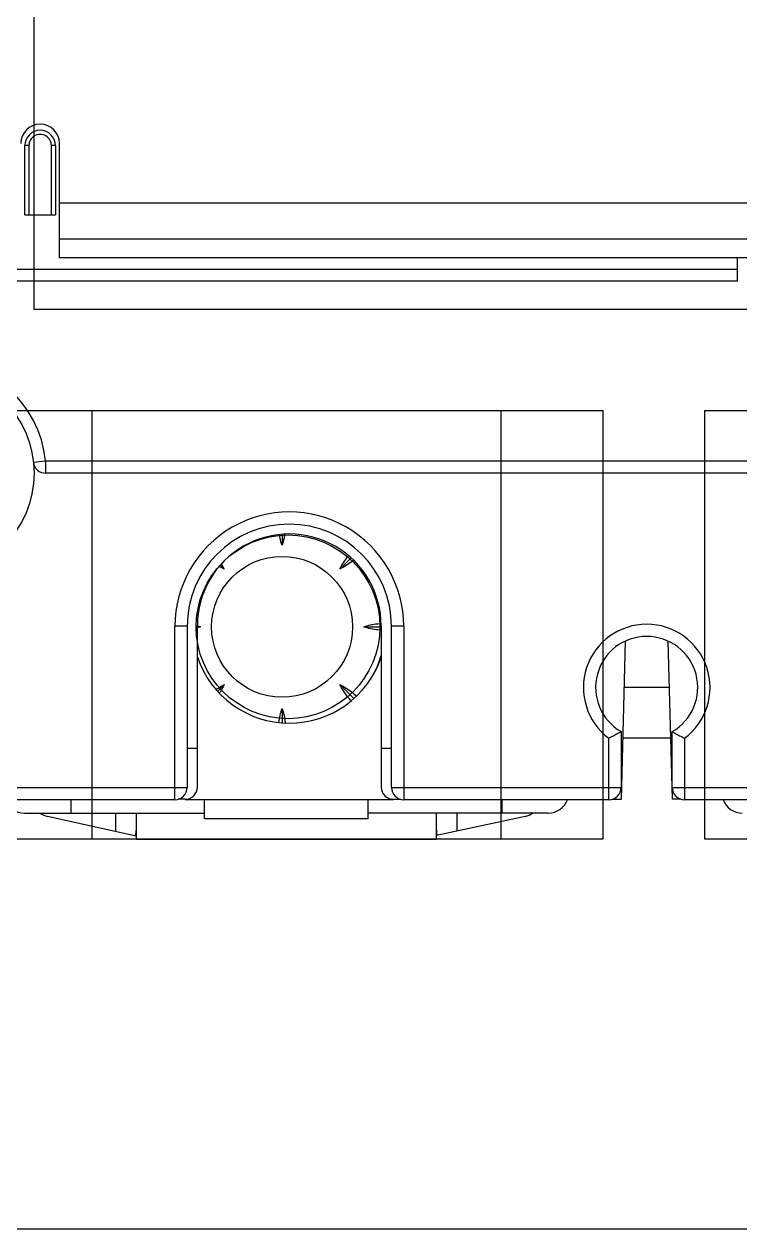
# Model space of a CAD drawing. Extents: x 0 to 607, y 0 to 244.
# Drawn here: x 178.9 to 214, y 24 to 83 of the extents above; entities that cross this region are included whole.
import ezdxf

# ---------------------------------------------------------------- set-up
doc = ezdxf.new("R2010")
doc.units = 0

# ---------------------------------------------------------------- blocks, each defined once
blk = doc.blocks.new('grfgd')
for p, q in [((61434.27, -3379.3), (61434.27, -3373.7)), ((61432.77, -3373.8), (61432.57, -3373.8)), ((61432.57, -3377.2), (61432.57, -3373.8)), ((61432.77, -3373.8), (61432.77, -3377.2)), ((61434.07, -3373.8), (61433.87, -3373.8)), ((61433.87, -3377.2), (61433.87, -3373.8)), ((61434.07, -3373.8), (61434.07, -3377.2)), ((61434.27, -3376.6), (61470.97, -3376.6)), ((61432.57, -3377.2), (61434.07, -3377.2)), ((61434.27, -3378.375), (61470.97, -3378.375)), ((61470.97, -3379.3), (61434.27, -3379.3)), ((61467.47, -3380.45), (61467.47, -3379.3)), ((61393.37, -3379.85), (61467.47, -3379.85)), ((61467.47, -3380.45), (61393.17, -3380.45)), ((61432.991, -3389.314), (61433.588, -3389.25)), ((61433.588, -3389.25), (61492.452, -3389.25)), ((61433.588, -3389.25), (61433.588, -3389.85)), ((61492.452, -3389.85), (61433.588, -3389.85)), ((61445.166, -3392.845), (61445.166, -3393.376)), ((61442.144, -3394.356), (61442.336, -3394.548)), ((61447.996, -3394.548), (61448.542, -3394.002)), ((61441.018, -3405.228), (61441.018, -3397.329)), ((61450.018, -3397.328), (61450.018, -3405.229)), ((61440.52, -3397.35), (61439.92, -3397.35)), ((61439.92, -3405.85), (61439.92, -3397.35)), ((61440.52, -3397.35), (61440.52, -3405.25)), ((61441.164, -3397.378), (61441.018, -3397.378)), ((61449.168, -3397.378), (61450.018, -3397.378)), ((61451.12, -3397.35), (61450.52, -3397.35)), ((61450.52, -3405.25), (61450.52, -3397.35)), ((61451.12, -3397.35), (61451.12, -3405.85)), ((61461.967, -3398.085), (61461.764, -3405.829)), ((61464.275, -3405.828), (61464.073, -3398.085)), ((61442.336, -3400.208), (61442.005, -3400.54)), ((61447.996, -3400.208), (61448.68, -3400.893)), ((61461.908, -3400.328), (61464.131, -3400.328)), ((61445.166, -3401.381), (61445.166, -3402.084)), ((61461.77, -3402.515), (61461.77, -3405.25)), ((61464.27, -3405.25), (61464.27, -3402.515)), ((61461.17, -3405.85), (61461.17, -3402.838)), ((61464.197, -3402.828), (61461.843, -3402.828)), ((61464.87, -3402.838), (61464.87, -3405.85)), ((61440.52, -3403.328), (61441.018, -3403.328)), ((61450.018, -3403.328), (61450.52, -3403.328)), ((61429.27, -3405.25), (61440.52, -3405.25)), ((61450.52, -3405.25), (61461.77, -3405.25)), ((61464.27, -3405.25), (61475.52, -3405.25)), ((61439.92, -3405.85), (61429.87, -3405.85)), ((61434.822, -3405.85), (61434.822, -3406.503)), ((61440.417, -3405.828), (61440.079, -3405.828)), ((61450.617, -3405.848), (61440.417, -3405.848)), ((61441.373, -3406.779), (61441.373, -3405.848)), ((61449.373, -3406.779), (61449.373, -3405.848)), ((61450.618, -3405.829), (61450.962, -3405.829)), ((61461.17, -3405.85), (61451.12, -3405.85)), ((61455.923, -3405.85), (61455.923, -3406.503)), ((61461.329, -3405.829), (61461.764, -3405.829)), ((61464.711, -3405.828), (61464.275, -3405.828)), ((61474.92, -3405.85), (61464.87, -3405.85)), ((61432.548, -3406.503), (61441.373, -3406.503)), ((61433.682, -3406.664), (61438.023, -3407.626)), ((61437.023, -3407.404), (61437.023, -3406.503)), ((61438.023, -3406.503), (61438.023, -3407.778)), ((61458.198, -3406.503), (61449.373, -3406.503)), ((61452.723, -3407.778), (61452.723, -3406.503)), ((61457.063, -3406.675), (61452.723, -3407.605)), ((61453.723, -3406.503), (61453.723, -3407.391)), ((61449.373, -3406.779), (61441.373, -3406.779)), ((61438.023, -3407.778), (61452.723, -3407.778))]:
    blk.add_line(p, q)
for centre, radius in [((61428.02, -3389.85), 5), ((61445.166, -3397.378), 3.45)]:
    blk.add_circle(centre, radius)
for centre, radius, start, end in [((61433.32, -3373.7), 0.95, 0, 180), ((61433.32, -3373.8), 0.75, 0, 180), ((61433.32, -3373.8), 0.55, 359.99216, 180), ((61428.02, -3389.85), 5.6, 6.15064, 173.84936), ((61433.588, -3389.25), 0.6, 186.15064, 270), ((61445.52, -3397.35), 5.6, 0, 180.00062), ((61445.52, -3397.35), 5, 0, 180), ((61445.518, -3397.328), 4.5, 359.99999, 180.00384), ((61463.02, -3400.35), 3.1, 306.63921, 233.36079), ((61463.02, -3400.35), 2.5, 300, 240), ((61445.52, -3397.348), 4.75, 198.57041, 341.27007), ((61445.166, -3397.378), 5.05, 334.09175, 343.92498), ((61445.166, -3397.378), 5.051, 334.45785, 343.87118), ((61439.92, -3405.25), 0.6, 270, 0), ((61440.418, -3405.228), 0.6, 269.94863, 360), ((61450.618, -3405.229), 0.6, 180.00032, 269.94895), ((61451.12, -3405.25), 0.6, 180, 270), ((61461.17, -3405.25), 0.6, 270, 0), ((61464.87, -3405.25), 0.6, 180, 270), ((61432.548, -3405.503), 1, 200.28799, 270), ((61458.198, -3405.503), 1, 270.0002, 339.71199), ((61467.695, -3405.503), 1, 200.29159, 270), ((61433.898, -3405.688), 1, 234.67389, 257.51092), ((61456.848, -3405.699), 1, 282.43176, 306.38253)]:
    blk.add_arc(centre, radius, start, end)
for points, knots in [([(61445.166, -3393.376), (61445.127, -3393.266), (61445.078, -3393.094), (61445.045, -3392.918), (61445.036, -3392.858)], [0, 0, 0, 0, 0.3517875, 0.5349158, 0.5349158, 0.5349158, 0.5349158]), ([(61445.299, -3392.839), (61445.289, -3392.906), (61445.256, -3393.087), (61445.205, -3393.266), (61445.166, -3393.376)], [0, 0, 0, 0, 0.2029699, 0.5544472, 0.5544472, 0.5544472, 0.5544472]), ([(61447.996, -3394.548), (61448.047, -3394.443), (61448.162, -3394.237), (61448.316, -3394.025), (61448.408, -3393.914), (61448.424, -3393.894)], [0, 0, 0, 0, 0.3517865, 0.7058999, 0.7836192, 0.7836192, 0.7836192, 0.7836192]), ([(61448.661, -3394.111), (61448.638, -3394.131), (61448.523, -3394.226), (61448.308, -3394.383), (61448.102, -3394.498), (61447.996, -3394.548)], [0, 0, 0, 0, 0.092299, 0.4463906, 0.797858, 0.797858, 0.797858, 0.797858]), ([(61449.168, -3397.378), (61449.279, -3397.339), (61449.468, -3397.286), (61449.661, -3397.251), (61449.739, -3397.24)], [0, 0, 0, 0, 0.3517663, 0.5876535, 0.5876535, 0.5876535, 0.5876535]), ([(61449.739, -3397.24), (61449.778, -3397.235), (61449.869, -3397.224), (61449.96, -3397.216), (61450.013, -3397.213)], [0, 0, 0, 0, 0.1183966, 0.2751346, 0.2751346, 0.2751346, 0.2751346]), ([(61450.018, -3397.544), (61449.964, -3397.541), (61449.792, -3397.527), (61449.506, -3397.482), (61449.279, -3397.418), (61449.168, -3397.378)], [0, 0, 0, 0, 0.1624093, 0.5165475, 0.8680117, 0.8680117, 0.8680117, 0.8680117]), ([(61441.924, -3400.45), (61441.958, -3400.426), (61442.091, -3400.337), (61442.23, -3400.259), (61442.336, -3400.208)], [0, 0, 0, 0, 0.1267408, 0.4782329, 0.4782329, 0.4782329, 0.4782329]), ([(61442.336, -3400.208), (61442.286, -3400.314), (61442.206, -3400.457), (61442.115, -3400.592), (61442.089, -3400.63)], [0, 0, 0, 0, 0.3518006, 0.4888598, 0.4888598, 0.4888598, 0.4888598]), ([(61447.996, -3400.208), (61448.102, -3400.259), (61448.308, -3400.374), (61448.576, -3400.569), (61448.736, -3400.71), (61448.805, -3400.776)], [0, 0, 0, 0, 0.3517858, 0.7058983, 0.9919276, 0.9919276, 0.9919276, 0.9919276]), ([(61448.55, -3401.003), (61448.489, -3400.938), (61448.352, -3400.783), (61448.162, -3400.52), (61448.046, -3400.314), (61447.996, -3400.208)], [0, 0, 0, 0, 0.2664496, 0.6205443, 0.9720211, 0.9720211, 0.9720211, 0.9720211]), ([(61445.014, -3402.069), (61445.026, -3401.951), (61445.063, -3401.718), (61445.127, -3401.491), (61445.166, -3401.381)], [0, 0, 0, 0, 0.3546032, 0.7060814, 0.7060814, 0.7060814, 0.7060814]), ([(61445.166, -3401.381), (61445.205, -3401.491), (61445.269, -3401.718), (61445.308, -3401.959), (61445.32, -3402.084), (61445.321, -3402.092)], [0, 0, 0, 0, 0.3517872, 0.7059578, 0.729133, 0.729133, 0.729133, 0.729133]), ([(61461.77, -3402.515), (61461.757, -3402.523), (61461.702, -3402.554), (61461.584, -3402.621), (61461.397, -3402.721), (61461.251, -3402.797), (61461.17, -3402.838)], [0, 0, 0, 0, 0.0464425, 0.1872009, 0.409238, 0.6812205, 0.6812205, 0.6812205, 0.6812205]), ([(61464.27, -3402.515), (61464.283, -3402.523), (61464.337, -3402.554), (61464.456, -3402.62), (61464.642, -3402.721), (61464.789, -3402.797), (61464.87, -3402.838)], [0, 0, 0, 0, 0.046254, 0.1864736, 0.4083174, 0.6812207, 0.6812207, 0.6812207, 0.6812207]), ([(61437.98, -3407.616), (61437.994, -3407.588), (61438.012, -3407.516), (61438.019, -3407.428), (61438.021, -3407.373), (61438.021, -3407.357)], [0, 0, 0, 0, 0.0961682, 0.2178848, 0.2637484, 0.2637484, 0.2637484, 0.2637484]), ([(61452.724, -3407.341), (61452.724, -3407.356), (61452.726, -3407.411), (61452.731, -3407.497), (61452.746, -3407.568), (61452.757, -3407.598)], [0, 0, 0, 0, 0.0438197, 0.1644144, 0.2594884, 0.2594884, 0.2594884, 0.2594884])]:
    blk.add_open_spline(points, degree=3, knots=knots)
for points in [[(61442.199, -3394.296), (61442.249, -3394.378), (61442.295, -3394.462), (61442.336, -3394.548)], [(61442.336, -3394.548), (61442.252, -3394.508), (61442.17, -3394.464), (61442.09, -3394.415)], [(61441.018, -3397.331), (61441.067, -3397.346), (61441.116, -3397.361), (61441.164, -3397.378)], [(61441.164, -3397.378), (61441.116, -3397.396), (61441.067, -3397.411), (61441.018, -3397.426)]]:
    blk.add_open_spline(points, degree=3)
blk = doc.blocks.new('fdgdfhđjgf')
at = {"color": 3}
blk.add_lwpolyline([(61414.442, -2664.538), (61509.442, -2664.538), (61509.442, -2766.538), (61414.442, -2766.538)], close=True, dxfattribs=at)
blk.add_blockref('grfgd', (-18.578, 615.29))
blk = doc.blocks.new('dfhfeher')
at = {"color": 7}
blk.add_lwpolyline([(71226.481, 6297.965), (71776.481, 6297.965), (71776.481, 6517.965), (71226.481, 6517.965)], close=True, dxfattribs=at)
at = {"color": 24}
for points in [[(71391.481, 6338.065), (71421.481, 6338.065), (71421.481, 6317.065), (71391.481, 6317.065)], [(71426.481, 6338.065), (71456.481, 6338.065), (71456.481, 6317.065), (71426.481, 6317.065)]]:
    blk.add_lwpolyline(points, close=True, dxfattribs=at)
at = {"color": 133}
blk.add_lwpolyline([(71396.481, 6338.065), (71416.481, 6338.065), (71416.481, 6317.065), (71396.481, 6317.065)], close=True, dxfattribs=at)
at = {"color": 1}
blk.add_circle((71406.068, 6327.465), 4.5, dxfattribs=at)
blk.add_blockref('fdgdfhđjgf', (9979.186, 9109.554))

msp = doc.modelspace()

# ---------------------------------------------------------------- block references
msp.add_blockref('dfhfeher', (-71214.232, -6273.994))

doc.saveas('drawing.dxf')
